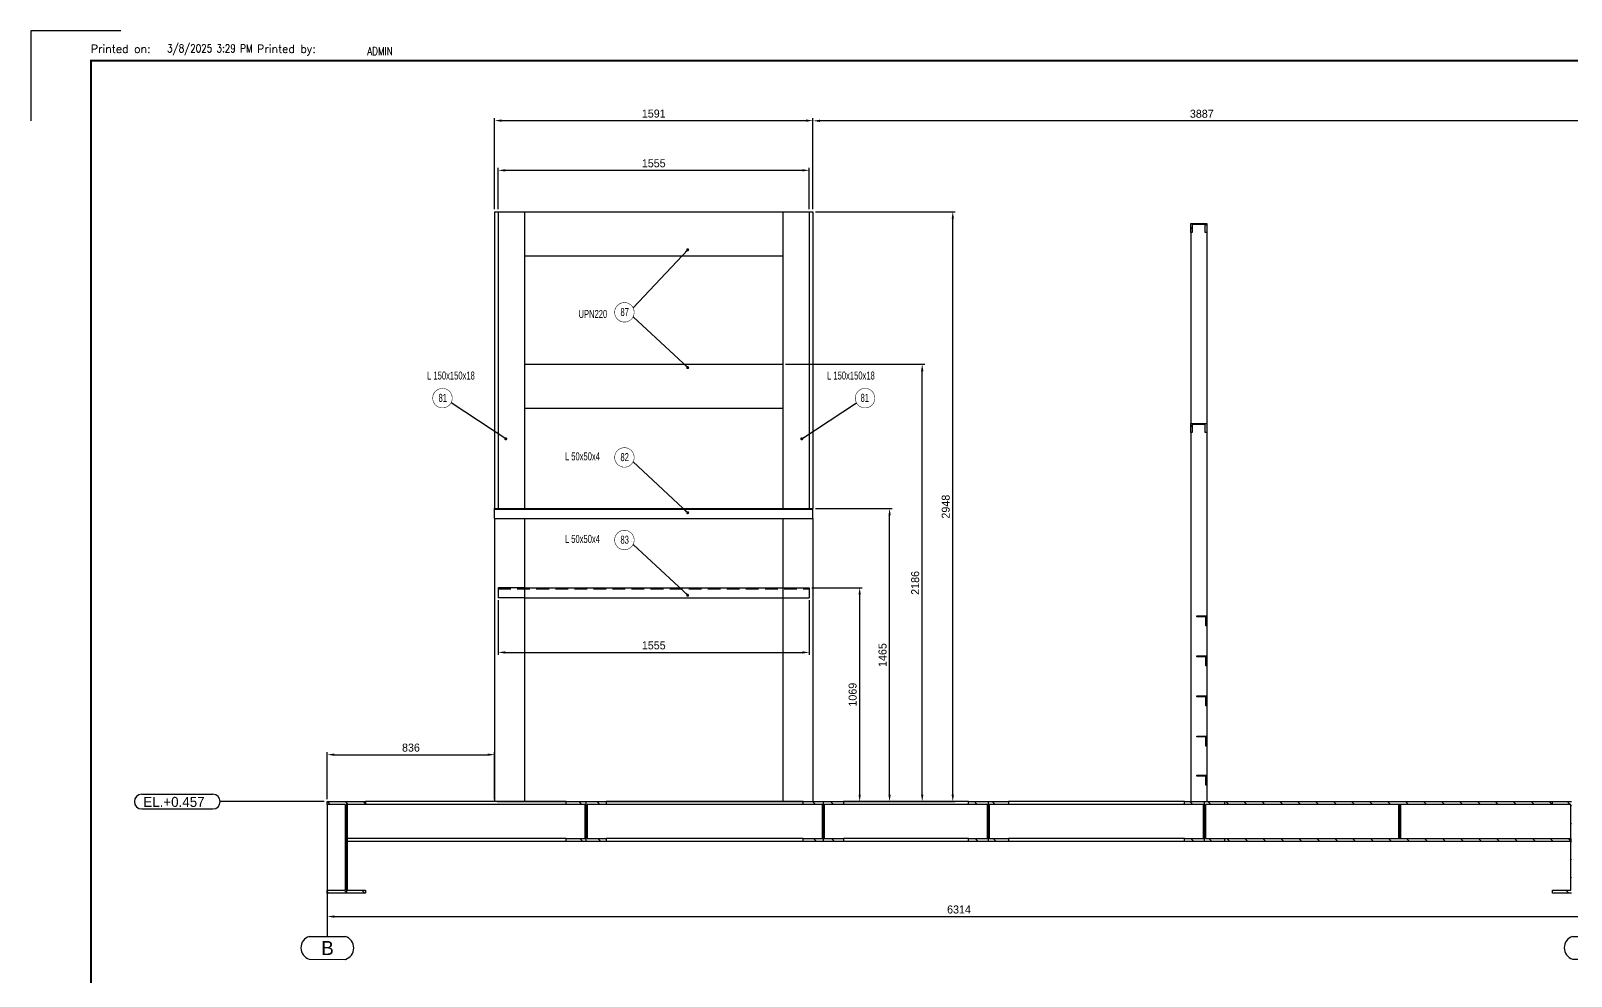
# Model space of a CAD drawing. Header units: millimetres. Extents: x 0 to 16187, y -20471 to 6290.
# Drawn here: x 0 to 770, y 4235 to 4707 of the extents above; entities that cross this region are included whole.
import ezdxf
from ezdxf.enums import TextEntityAlignment as Align

# ---------------------------------------------------------------- set-up
doc = ezdxf.new("R2010")
doc.units = ezdxf.units.MM
doc.header["$PDSIZE"] = -1
doc.linetypes.add('HIDDEN', pattern=[9.525, 6.35, -3.175])
doc.layers.add('BORDER1', color=3, linetype='Continuous')
doc.layers.add('BORDER2', color=7, linetype='Continuous')
doc.styles.add('ROMANC', font='ROMANC', dxfattribs={"height": 5})
doc.styles.add('ROMANS', font='ROMANS.shx', dxfattribs={"width": 0.8})
doc.styles.add('ROMANT', font='ROMANT', dxfattribs={"height": 4})
doc.styles.add('SLDTEXTSTYLE2', font='TXT', dxfattribs={"width": 0.686449})
doc.dimstyles.new('AM_ISO', dxfattribs={"dimtxt": 3.5, "dimasz": 3.5, "dimexe": 1, "dimexo": 1, "dimgap": 1.5, "dimtad": 1, "dimdsep": 46, "dimtxsty": 'Standard', "dimcen": 0, "dimclrd": 1, "dimclre": 1, "dimclrt": 1, "dimadec": 0, "dimazin": 2, "dimtp": 0.1, "dimtm": 0.1, "dimtfac": 0.71, "dimtdec": 3, "dimtmove": 0, "dimatfit": 3, "dimfxl": 1, "dimlwd": -1, "dimlwe": -1, "dimarcsym": 1})
doc.dimstyles.new('AM_ISO$7', dxfattribs={"dimtxt": 3.5, "dimasz": 3.5, "dimexe": 1, "dimexo": 1, "dimgap": 1.5, "dimtad": 1, "dimtoh": 1, "dimdsep": 46, "dimtxsty": 'Standard', "dimcen": 0, "dimclrd": 1, "dimclre": 1, "dimclrt": 1, "dimadec": 0, "dimazin": 2, "dimtp": 0.1, "dimtm": 0.1, "dimtfac": 0.71, "dimtdec": 3, "dimtmove": 0, "dimatfit": 3, "dimfxl": 1, "dimlwd": -1, "dimlwe": -1, "dimarcsym": 1})
pattern_1 = [(135, (2149.683, 5248.302), (-4.490128, -4.490128), [])]

# ---------------------------------------------------------------- blocks, each defined once
blk = doc.blocks.new('*D3344')
at = {"color": 1, "linetype": 'ByBlock'}
for p, q in [((148.18, 4319.53), (148.18, 4263.56)), ((779.58, 4319.53), (779.58, 4263.56)), ((151.68, 4264.81), (776.08, 4264.81))]:
    blk.add_line(p, q, dxfattribs=at)
at = {"color": 1}
for points in [[(151.68, 4265.39), (151.68, 4264.22), (148.18, 4264.81)], [(776.08, 4264.22), (776.08, 4265.39), (779.58, 4264.81)]]:
    blk.add_solid(points, dxfattribs=at)
at = {"layer": 'Defpoints', "color": 0}
for p in [(148.18, 4320.78), (779.58, 4320.78), (779.58, 4264.81)]:
    blk.add_point(p, dxfattribs=at)
at = {"color": 1, "insert": (463.88, 4268.31), "char_height": 4, "attachment_point": 5}
blk.add_mtext('6314', dxfattribs=at)
blk = doc.blocks.new('A$7E9318A251333')
at = {"color": 1}
blk.add_line((13.2, 77.37), (13.2, 11.43), dxfattribs=at)
at = {"color": 1, "ltscale": 0.2}
blk.add_line((4.15, 11.48), (22.25, 11.39), dxfattribs=at)
at = {"color": 1, "linetype": 'Continuous', "lineweight": 25}
blk.add_line((4.14, 0.09), (22.29, 0.01), dxfattribs=at)
at = {"color": 1, "ltscale": 0.2}
for centre, radius, start, end in [((5.98, 5.79), 5.98, 107.86898, 252.02455), ((20.4, 5.69), 5.99, 287.96509, 71.9697)]:
    blk.add_arc(centre, radius, start, end, dxfattribs=at)
at = {"color": 1, "linetype": 'Continuous', "lineweight": 25}
blk.add_text('B', height=7, rotation=359.95368, dxfattribs=at).set_placement((10.17, 2.17))
blk = doc.blocks.new('A$7E9318A25A27D')
at = {"color": 1}
blk.add_line((13.2, 77.36), (13.2, 11.43), dxfattribs=at)
at = {"color": 1, "ltscale": 0.2}
blk.add_line((4.15, 11.48), (22.25, 11.39), dxfattribs=at)
at = {"color": 1, "linetype": 'Continuous', "lineweight": 25}
blk.add_line((4.14, 0.09), (22.29, 0.01), dxfattribs=at)
at = {"color": 1, "ltscale": 0.2}
for centre, radius, start, end in [((5.98, 5.79), 5.98, 107.86898, 252.02455), ((20.4, 5.69), 5.99, 287.96509, 71.9697)]:
    blk.add_arc(centre, radius, start, end, dxfattribs=at)
at = {"color": 1, "linetype": 'Continuous', "lineweight": 25}
blk.add_text('A', height=7, rotation=359.95368, dxfattribs=at).set_placement((10.1, 2.5))
blk = doc.blocks.new('A$7E9319A1D3A3DF')
at = {"color": 7, "linetype": 'Continuous', "lineweight": 25}
for p, q in [((3.67, 7.35), (39.25, 7.35)), ((3.67, 0), (39.25, 0))]:
    blk.add_line(p, q, dxfattribs=at)
blk.add_line((94.91, 3.67), (42.92, 3.67))
for centre, start, end in [((3.67, 3.67), 90, 270), ((39.25, 3.67), 270, 90)]:
    blk.add_arc(centre, 3.67, start, end, dxfattribs=at)
blk.add_text('EL.+0.457', height=5, dxfattribs=at).set_placement((4.45, 1.05))
blk = doc.blocks.new('*D3345')
at = {"color": 1, "linetype": 'ByBlock'}
for p, q in [((148.18, 4323.48), (148.18, 4346.95)), ((151.68, 4345.7), (228.28, 4345.7)), ((231.78, 4323.48), (231.78, 4346.95))]:
    blk.add_line(p, q, dxfattribs=at)
at = {"color": 1}
for points in [[(151.68, 4346.28), (151.68, 4345.12), (148.18, 4345.7)], [(228.28, 4345.12), (228.28, 4346.28), (231.78, 4345.7)]]:
    blk.add_solid(points, dxfattribs=at)
at = {"layer": 'Defpoints', "color": 0}
for p in [(231.78, 4345.7), (148.18, 4322.23), (231.78, 4322.23)]:
    blk.add_point(p, dxfattribs=at)
at = {"color": 1, "insert": (189.98, 4349.2), "char_height": 4, "attachment_point": 5}
blk.add_mtext('836', dxfattribs=at)
blk = doc.blocks.new('*D3346')
at = {"color": 1, "linetype": 'ByBlock'}
for p, q in [((231.78, 4618.28), (231.78, 4663.81)), ((235.28, 4662.56), (387.38, 4662.56)), ((390.88, 4618.28), (390.88, 4663.81))]:
    blk.add_line(p, q, dxfattribs=at)
at = {"color": 1}
for points in [[(235.28, 4663.14), (235.28, 4661.98), (231.78, 4662.56)], [(387.38, 4661.98), (387.38, 4663.14), (390.88, 4662.56)]]:
    blk.add_solid(points, dxfattribs=at)
at = {"layer": 'Defpoints', "color": 0}
for p in [(390.88, 4662.56), (231.78, 4617.03), (390.88, 4617.03)]:
    blk.add_point(p, dxfattribs=at)
at = {"color": 1, "insert": (311.33, 4666.06), "char_height": 4, "attachment_point": 5}
blk.add_mtext('1591', dxfattribs=at)
blk = doc.blocks.new('*D3350')
at = {"color": 1, "linetype": 'ByBlock'}
for p, q in [((390.33, 4429.13), (415.49, 4429.13)), ((414.24, 4325.73), (414.24, 4425.63)), ((233.03, 4322.23), (415.49, 4322.23))]:
    blk.add_line(p, q, dxfattribs=at)
at = {"color": 1}
for points in [[(414.82, 4425.63), (413.66, 4425.63), (414.24, 4429.13)], [(413.66, 4325.73), (414.82, 4325.73), (414.24, 4322.23)]]:
    blk.add_solid(points, dxfattribs=at)
at = {"layer": 'Defpoints', "color": 0}
for p in [(389.08, 4429.13), (414.24, 4429.13), (231.78, 4322.23)]:
    blk.add_point(p, dxfattribs=at)
at = {"color": 1, "insert": (410.74, 4375.68), "char_height": 4, "attachment_point": 5, "rotation": 90}
blk.add_mtext('1069', dxfattribs=at)
blk = doc.blocks.new('*D3351')
at = {"color": 1, "linetype": 'ByBlock'}
for p, q in [((377.13, 4540.83), (446.74, 4540.83)), ((445.49, 4325.73), (445.49, 4537.33)), ((393.83, 4322.23), (446.74, 4322.23))]:
    blk.add_line(p, q, dxfattribs=at)
at = {"color": 1}
for points in [[(446.08, 4537.33), (444.91, 4537.33), (445.49, 4540.83)], [(444.91, 4325.73), (446.08, 4325.73), (445.49, 4322.23)]]:
    blk.add_solid(points, dxfattribs=at)
at = {"layer": 'Defpoints', "color": 0}
for p in [(375.88, 4540.83), (445.49, 4540.83), (392.58, 4322.23)]:
    blk.add_point(p, dxfattribs=at)
at = {"color": 1, "insert": (441.99, 4431.53), "char_height": 4, "attachment_point": 5, "rotation": 90}
blk.add_mtext('2186', dxfattribs=at)
blk = doc.blocks.new('*D3352')
at = {"color": 1, "linetype": 'ByBlock'}
for p, q in [((392.13, 4617.03), (462.03, 4617.03)), ((460.78, 4325.73), (460.78, 4613.53)), ((393.83, 4322.23), (462.03, 4322.23))]:
    blk.add_line(p, q, dxfattribs=at)
at = {"color": 1}
for points in [[(461.36, 4613.53), (460.2, 4613.53), (460.78, 4617.03)], [(460.2, 4325.73), (461.36, 4325.73), (460.78, 4322.23)]]:
    blk.add_solid(points, dxfattribs=at)
at = {"layer": 'Defpoints', "color": 0}
for p in [(390.88, 4617.03), (460.78, 4617.03), (392.58, 4322.23)]:
    blk.add_point(p, dxfattribs=at)
at = {"color": 1, "insert": (457.28, 4469.63), "char_height": 4, "attachment_point": 5, "rotation": 90}
blk.add_mtext('2948', dxfattribs=at)
blk = doc.blocks.new('*D3353')
at = {"color": 1, "linetype": 'ByBlock'}
for p, q in [((233.58, 4618.28), (233.58, 4638.96)), ((385.58, 4637.71), (237.08, 4637.71)), ((389.08, 4618.28), (389.08, 4638.96))]:
    blk.add_line(p, q, dxfattribs=at)
at = {"color": 1}
for points in [[(237.08, 4638.29), (237.08, 4637.13), (233.58, 4637.71)], [(385.58, 4637.13), (385.58, 4638.29), (389.08, 4637.71)]]:
    blk.add_solid(points, dxfattribs=at)
at = {"layer": 'Defpoints', "color": 0}
for p in [(233.58, 4637.71), (233.58, 4617.03), (389.08, 4617.03)]:
    blk.add_point(p, dxfattribs=at)
at = {"color": 1, "insert": (311.33, 4641.21), "char_height": 4, "attachment_point": 5}
blk.add_mtext('1555', dxfattribs=at)
blk = doc.blocks.new('*D3364')
at = {"color": 1, "linetype": 'ByBlock'}
for p, q in [((392.13, 4468.73), (430.44, 4468.73)), ((429.19, 4325.73), (429.19, 4465.23)), ((392.33, 4322.23), (430.44, 4322.23))]:
    blk.add_line(p, q, dxfattribs=at)
at = {"color": 1}
for points in [[(429.77, 4465.23), (428.6, 4465.23), (429.19, 4468.73)], [(428.6, 4325.73), (429.77, 4325.73), (429.19, 4322.23)]]:
    blk.add_solid(points, dxfattribs=at)
at = {"layer": 'Defpoints', "color": 0}
for p in [(390.88, 4468.73), (429.19, 4468.73), (391.08, 4322.23)]:
    blk.add_point(p, dxfattribs=at)
at = {"color": 1, "insert": (425.69, 4395.48), "char_height": 4, "attachment_point": 5, "rotation": 90}
blk.add_mtext('1465', dxfattribs=at)
blk = doc.blocks.new('*D3380')
at = {"color": 1, "linetype": 'ByBlock'}
for p, q in [((390.88, 4618.28), (390.88, 4663.71)), ((776.08, 4662.46), (394.38, 4662.46)), ((779.58, 4323.48), (779.58, 4663.71))]:
    blk.add_line(p, q, dxfattribs=at)
at = {"color": 1}
for points in [[(394.38, 4663.04), (394.38, 4661.88), (390.88, 4662.46)], [(776.08, 4661.88), (776.08, 4663.04), (779.58, 4662.46)]]:
    blk.add_solid(points, dxfattribs=at)
at = {"layer": 'Defpoints', "color": 0}
for p in [(390.88, 4662.46), (390.88, 4617.03), (779.58, 4322.23)]:
    blk.add_point(p, dxfattribs=at)
at = {"color": 1, "insert": (585.23, 4665.96), "char_height": 4, "attachment_point": 5}
blk.add_mtext('3887', dxfattribs=at)
blk = doc.blocks.new('*D3649')
at = {"color": 1, "linetype": 'ByBlock'}
for p, q in [((233.58, 4422.88), (233.58, 4395.55)), ((389.08, 4422.88), (389.08, 4395.55)), ((237.08, 4396.8), (385.58, 4396.8))]:
    blk.add_line(p, q, dxfattribs=at)
at = {"color": 1}
for points in [[(237.08, 4397.38), (237.08, 4396.21), (233.58, 4396.8)], [(385.58, 4396.21), (385.58, 4397.38), (389.08, 4396.8)]]:
    blk.add_solid(points, dxfattribs=at)
at = {"layer": 'Defpoints', "color": 0}
for p in [(233.58, 4424.13), (389.08, 4424.13), (389.08, 4396.8)]:
    blk.add_point(p, dxfattribs=at)
at = {"color": 1, "insert": (311.33, 4400.3), "char_height": 4, "attachment_point": 5}
blk.add_mtext('1555', dxfattribs=at)
blk = doc.blocks.new('*U609')
at = {"layer": 'BORDER1', "color": 154, "true_color": 0x1859a9, "const_width": 1}
blk.add_lwpolyline([(1.81, 811), (1144, 811), (1144, 0), (0, 0), (0, 811)], close=True, dxfattribs=at)
at = {"layer": 'BORDER2'}
blk.add_lwpolyline([(15, 826), (-30, 826), (-30, 781)], dxfattribs=at)
at = {"layer": 'BORDER2', "style": 'ROMANS'}
blk.add_text('Printed on:                 Printed by:', height=4, dxfattribs=at).set_placement((0, 815))
at = {"layer": 'BORDER2', "char_height": 4, "attachment_point": 7, "style": 'ROMANS'}
for s, insert in [('3/8/2025 3:29 PM', (38.14, 813.89)), ('ADMIN', (138.14, 813.89))]:
    blk.add_mtext(s, dxfattribs=dict(at, insert=insert))
at = {"layer": 'BORDER2', "flags": 8}
for tag, height, style, p in [('REV-A', 3.24, 'ROMANS', (986.93, 140.25)), ('RE-A', 8.06, 'ROMANT', (1084.63, 7.17))]:
    blk.add_attdef(tag, text='', height=height, dxfattribs=dict(at, style=style)).set_placement(p, align=Align.CENTER)
at = {"layer": 'BORDER2', "style": 'ROMANS', "width": 3.830216}
blk.add_attdef('DATE-A', text='', height=3.24, dxfattribs=at).set_placement((995.51, 140.25), (1008.51, 140.25), align=Align.FIT)
at = {"layer": 'BORDER2'}
for tag, height, style, p in [('DRN-A', 3.24, 'ROMANS', (1018.38, 140.25)), ('CHD-A', 3.24, 'ROMANS', (1032.35, 140.25)), ('APD-A', 3.24, 'ROMANS', (1046.64, 140.25)), ('CONS_CONT_VEND', 4.2, 'ROMANC', (1061.39, 72.83))]:
    blk.add_attdef(tag, text='', height=height, dxfattribs=dict(at, style=style)).set_placement(p, align=Align.CENTER)
at = {"layer": 'BORDER2', "style": 'ROMANS', "width": 0.8}
for tag, p, height in [('1:X', (997.23, 122.55), 3.5), ('LOC', (1042.74, 122.55), 3.5), ('PROJ_NO', (1118.64, 122.55), 3.5), ('CONS_DRG_NO', (1011, 63), 3)]:
    blk.add_attdef(tag, p, '', height=height, dxfattribs=at)
at = {"layer": 'BORDER2', "lineweight": 30, "width": 0.8, "flags": 104}
blk.add_attdef('COMMENTS-A', text='', height=2.2, dxfattribs=at).set_placement((1055.21, 142.07), align=Align.MIDDLE_LEFT)
at = {"layer": 'BORDER2', "style": 'ROMANS', "width": 0.8}
for tag, p in [('PROJECT_TITLE_1', (1061.07, 55.35)), ('PROJECT_TITLE_2', (1061.07, 49.3))]:
    blk.add_attdef(tag, text='', height=3.5, dxfattribs=at).set_placement(p, align=Align.MIDDLE)
at = {"layer": 'BORDER2', "style": 'ROMANT', "width": 0.8}
for tag, p in [('DRG_TITLE_1', (1061.07, 36.31)), ('DRG_TITLE_2', (1061.07, 28.31)), ('DRG_TITLE_3', (1061.07, 20.31))]:
    blk.add_attdef(tag, text='', height=5, dxfattribs=at).set_placement(p, align=Align.CENTER)
at = {"layer": 'BORDER2', "style": 'ROMANT'}
for tag, p in [('AR', (995, 7.17)), ('PA', (1011.74, 7.17)), ('DC', (1028.45, 7.17)), ('TS', (1120.84, 7.17))]:
    blk.add_attdef(tag, p, '', height=8.06, dxfattribs=at)
for tag, p in [('SRNO', (1074.7, 7.17)), ('SH', (1115.8, 7.18))]:
    blk.add_attdef(tag, text='', height=8.06, dxfattribs=at).set_placement(p, align=Align.RIGHT)
at = {"layer": 'BORDER2', "style": 'ROMANS', "flags": 2}
blk.add_attdef('TB_VERSION', text='', height=2, dxfattribs=at).set_placement((1, -1), align=Align.TOP_LEFT)

msp = doc.modelspace()

# ---------------------------------------------------------------- hatches: boundary and pattern name
at = {"linetype": 'Continuous', "lineweight": 18}
h = msp.add_hatch(dxfattribs=at)
h.set_pattern_fill('ANSI31', scale=2, angle=90, style=0)
h.set_pattern_definition(pattern_1)
h.paths.add_polyline_path([(587.6836, 4611.2272), (579.6836, 4611.2272), (579.6836, 4606.7272), (580.4836, 4606.7272), (580.4836, 4610.6272), (586.8836, 4610.6272), (586.8836, 4606.7272), (587.6836, 4606.7272)], flags=0)
h = msp.add_hatch(dxfattribs=at)
h.set_pattern_fill('ANSI31', scale=2, angle=90, style=0)
h.set_pattern_definition(pattern_1)
h.paths.add_polyline_path([(587.6836, 4511.2272), (579.6836, 4511.2272), (579.6836, 4506.7272), (580.4836, 4506.7272), (580.4836, 4510.6272), (586.8836, 4510.6272), (586.8836, 4506.7272), (587.6836, 4506.7272)], flags=0)
h = msp.add_hatch(dxfattribs=at)
h.set_pattern_fill('ANSI31', scale=2, angle=90, style=0)
h.set_pattern_definition(pattern_1)
h.paths.add_polyline_path([(587.6836, 4415.0272), (582.6836, 4415.0272), (582.6836, 4414.6272), (587.2836, 4414.6272), (587.2836, 4410.0272), (587.6836, 4410.0272)], flags=0)
h = msp.add_hatch(dxfattribs=at)
h.set_pattern_fill('ANSI31', scale=2, angle=90, style=0)
h.set_pattern_definition(pattern_1)
h.paths.add_polyline_path([(587.6836, 4395.0272), (582.6836, 4395.0272), (582.6836, 4394.6272), (587.2836, 4394.6272), (587.2836, 4390.0272), (587.6836, 4390.0272)], flags=0)
h = msp.add_hatch(dxfattribs=at)
h.set_pattern_fill('ANSI31', scale=2, angle=90, style=0)
h.set_pattern_definition(pattern_1)
h.paths.add_polyline_path([(587.6836, 4355.0272), (582.6836, 4355.0272), (582.6836, 4354.6272), (587.2836, 4354.6272), (587.2836, 4350.0272), (587.6836, 4350.0272)], flags=0)
h = msp.add_hatch(dxfattribs=at)
h.set_pattern_fill('ANSI31', scale=2, angle=90, style=0)
h.set_pattern_definition(pattern_1)
h.paths.add_polyline_path([(587.6836, 4335.4272), (582.6836, 4335.4272), (582.6836, 4335.0272), (587.2836, 4335.0272), (587.2836, 4330.4272), (587.6836, 4330.4272)], flags=0)
h = msp.add_hatch(dxfattribs=at)
h.set_pattern_fill('ANSI31', scale=2, angle=90, style=0)
h.set_pattern_definition(pattern_1)
h.paths.add_polyline_path([(148.1836, 4276.5272), (157.7036, 4276.5272), (157.7036, 4322.2272), (148.1836, 4322.2272), (148.1836, 4320.7772), (157.2536, 4320.7772), (157.2536, 4277.9772), (148.1836, 4277.9772)], flags=0)
h = msp.add_hatch(dxfattribs=at)
h.set_pattern_fill('ANSI31', scale=2, angle=90, style=0)
h.set_pattern_definition(pattern_1)
h.paths.add_polyline_path([(167.2236, 4276.5272), (167.2236, 4277.9772), (158.1536, 4277.9772), (158.1536, 4320.7772), (167.2236, 4320.7772), (167.2236, 4322.2272), (157.7036, 4322.2272), (157.7036, 4276.5272)], flags=0)
h = msp.add_hatch(dxfattribs=at)
h.set_pattern_fill('ANSI31', scale=2, angle=90, style=0)
h.set_pattern_definition(pattern_1)
h.paths.add_polyline_path([(277.1336, 4320.7272), (277.1336, 4303.7272), (267.5836, 4303.7272), (267.5836, 4302.2272), (277.5836, 4302.2272), (277.5836, 4322.2272), (267.5836, 4322.2272), (267.5836, 4320.7272)], flags=0)
h = msp.add_hatch(dxfattribs=at)
h.set_pattern_fill('ANSI31', scale=2, angle=90, style=0)
h.set_pattern_definition(pattern_1)
h.paths.add_polyline_path([(287.5836, 4322.2272), (277.5836, 4322.2272), (277.5836, 4302.2272), (287.5836, 4302.2272), (287.5836, 4303.7272), (278.0336, 4303.7272), (278.0336, 4320.7272), (287.5836, 4320.7272)], flags=0)
h = msp.add_hatch(dxfattribs=at)
h.set_pattern_fill('ANSI31', scale=2, angle=90, style=0)
h.set_pattern_definition(pattern_1)
h.paths.add_polyline_path([(395.6336, 4320.7272), (395.6336, 4303.7272), (386.0836, 4303.7272), (386.0836, 4302.2272), (396.0836, 4302.2272), (396.0836, 4322.2272), (386.0836, 4322.2272), (386.0836, 4320.7272)], flags=0)
h = msp.add_hatch(dxfattribs=at)
h.set_pattern_fill('ANSI31', scale=2, angle=90, style=0)
h.set_pattern_definition(pattern_1)
h.paths.add_polyline_path([(406.0836, 4322.2272), (396.0836, 4322.2272), (396.0836, 4302.2272), (406.0836, 4302.2272), (406.0836, 4303.7272), (396.5336, 4303.7272), (396.5336, 4320.7272), (406.0836, 4320.7272)], flags=0)
h = msp.add_hatch(dxfattribs=at)
h.set_pattern_fill('ANSI31', scale=2, angle=90, style=0)
h.set_pattern_definition(pattern_1)
h.paths.add_polyline_path([(478.1336, 4320.7272), (478.1336, 4303.7272), (468.5836, 4303.7272), (468.5836, 4302.2272), (478.5836, 4302.2272), (478.5836, 4322.2272), (468.5836, 4322.2272), (468.5836, 4320.7272)], flags=0)
h = msp.add_hatch(dxfattribs=at)
h.set_pattern_fill('ANSI31', scale=2, angle=90, style=0)
h.set_pattern_definition(pattern_1)
h.paths.add_polyline_path([(488.5836, 4322.2272), (478.5836, 4322.2272), (478.5836, 4302.2272), (488.5836, 4302.2272), (488.5836, 4303.7272), (479.0336, 4303.7272), (479.0336, 4320.7272), (488.5836, 4320.7272)], flags=0)
h = msp.add_hatch(dxfattribs=at)
h.set_pattern_fill('ANSI31', scale=2, angle=90, style=0)
h.set_pattern_definition(pattern_1)
h.paths.add_polyline_path([(586.1336, 4320.7272), (586.1336, 4303.7272), (576.5836, 4303.7272), (576.5836, 4302.2272), (586.5836, 4302.2272), (586.5836, 4322.2272), (576.5836, 4322.2272), (576.5836, 4320.7272)], flags=0)
h = msp.add_hatch(dxfattribs=at)
h.set_pattern_fill('ANSI31', scale=2, angle=90, style=0)
h.set_pattern_definition(pattern_1)
h.paths.add_polyline_path([(596.5836, 4322.2272), (586.5836, 4322.2272), (586.5836, 4302.2272), (596.5836, 4302.2272), (596.5836, 4303.7272), (587.0336, 4303.7272), (587.0336, 4320.7272), (596.5836, 4320.7272)], flags=0)
h = msp.add_hatch(dxfattribs=at)
h.set_pattern_fill('ANSI31', scale=2, angle=90, style=0)
h.set_pattern_definition(pattern_1)
h.paths.add_polyline_path([(596.5836, 4320.7272), (760.5436, 4320.7272), (760.5436, 4322.2272), (596.5836, 4322.2272)], flags=0)
h = msp.add_hatch(dxfattribs=at)
h.set_pattern_fill('ANSI31', scale=2, angle=90, style=0)
h.set_pattern_definition(pattern_1)
h.paths.add_polyline_path([(684.0836, 4303.7272), (684.0836, 4320.7272), (683.6336, 4320.7272), (683.6336, 4303.7272)], flags=0)
h = msp.add_hatch(dxfattribs=at)
h.set_pattern_fill('ANSI31', scale=2, angle=90, style=0)
h.set_pattern_definition(pattern_1)
h.paths.add_polyline_path([(684.5336, 4303.7272), (684.5336, 4320.7272), (684.0836, 4320.7272), (684.0836, 4303.7272)], flags=0)
h = msp.add_hatch(dxfattribs=at)
h.set_pattern_fill('ANSI31', scale=2, angle=90, style=0)
h.set_pattern_definition(pattern_1)
h.paths.add_polyline_path([(760.5436, 4277.9772), (760.5436, 4276.5272), (770.0636, 4276.5272), (770.0636, 4322.2272), (760.5436, 4322.2272), (760.5436, 4320.7772), (769.6136, 4320.7772), (769.6136, 4277.9772)], flags=0)
h = msp.add_hatch(dxfattribs=at)
h.set_pattern_fill('ANSI31', scale=2, angle=90, style=0)
h.set_pattern_definition(pattern_1)
h.paths.add_polyline_path([(769.6136, 4302.2272), (769.6136, 4303.7272), (596.5836, 4303.7272), (596.5836, 4302.2272)], flags=0)

# ---------------------------------------------------------------- linework, layer by layer
at = {"color": 7, "linetype": 'Continuous', "lineweight": 25}
for p, q in [((231.7836, 4617.0272), (246.7836, 4617.0272)), ((231.7836, 4617.0272), (231.7836, 4468.7272)), ((233.5836, 4617.0272), (233.5836, 4468.7272)), ((246.7836, 4617.0272), (246.7836, 4595.0272)), ((246.7836, 4617.0272), (375.8836, 4617.0272)), ((246.7836, 4617.0272), (246.7836, 4468.7272)), ((375.8836, 4617.0272), (375.8836, 4595.0272)), ((375.8836, 4617.0272), (390.8836, 4617.0272)), ((375.8836, 4617.0272), (375.8836, 4468.7272)), ((389.0836, 4617.0272), (389.0836, 4468.7272)), ((390.8836, 4617.0272), (390.8836, 4468.7272)), ((579.6836, 4611.2272), (587.6836, 4611.2272)), ((579.6836, 4606.7272), (579.6836, 4611.2272)), ((580.4836, 4606.7272), (579.6836, 4606.7272)), ((579.6836, 4606.7272), (579.6836, 4511.2272)), ((586.8836, 4610.6272), (580.4836, 4610.6272)), ((580.4836, 4610.6272), (580.4836, 4606.7272)), ((586.8836, 4606.7272), (586.8836, 4610.6272)), ((587.6836, 4606.7272), (586.8836, 4606.7272)), ((587.6836, 4611.2272), (587.6836, 4606.7272)), ((587.6836, 4606.7272), (587.6836, 4511.2272)), ((246.7836, 4595.0272), (375.8836, 4595.0272)), ((246.7836, 4540.8272), (246.7836, 4518.8272)), ((246.7836, 4540.8272), (375.8836, 4540.8272)), ((375.8836, 4540.8272), (375.8836, 4518.8272)), ((246.7836, 4518.8272), (375.8836, 4518.8272)), ((579.6836, 4511.2272), (587.6836, 4511.2272)), ((579.6836, 4506.7272), (579.6836, 4511.2272)), ((580.4836, 4506.7272), (579.6836, 4506.7272)), ((579.6836, 4506.7272), (579.6836, 4322.2272)), ((586.8836, 4510.6272), (580.4836, 4510.6272)), ((580.4836, 4510.6272), (580.4836, 4506.7272)), ((586.8836, 4506.7272), (586.8836, 4510.6272)), ((587.6836, 4506.7272), (586.8836, 4506.7272)), ((587.6836, 4511.2272), (587.6836, 4506.7272)), ((587.6836, 4506.7272), (587.6836, 4415.0272)), ((231.7836, 4468.3272), (231.7836, 4468.7272)), ((231.7836, 4468.7272), (390.8836, 4468.7272)), ((231.7836, 4468.3272), (390.8836, 4468.3272)), ((231.7836, 4463.7272), (231.7836, 4468.3272)), ((390.8836, 4468.3272), (390.8836, 4468.7272)), ((390.8836, 4463.7272), (390.8836, 4468.3272)), ((231.7836, 4463.7272), (390.8836, 4463.7272)), ((231.7836, 4463.7272), (231.7836, 4322.2272)), ((246.7836, 4463.7272), (246.7836, 4322.2272)), ((375.8836, 4463.7272), (375.8836, 4322.2272)), ((390.8836, 4463.7272), (390.8836, 4322.2272)), ((246.7836, 4429.1272), (375.8836, 4429.1272)), ((246.7836, 4424.1272), (375.8836, 4424.1272)), ((582.6836, 4415.0272), (587.6836, 4415.0272)), ((582.6836, 4414.6272), (582.6836, 4415.0272)), ((587.2836, 4414.6272), (582.6836, 4414.6272)), ((587.2836, 4410.0272), (587.2836, 4414.6272)), ((587.6836, 4415.0272), (587.6836, 4410.0272)), ((587.6836, 4410.0272), (587.2836, 4410.0272)), ((587.6836, 4410.0272), (587.6836, 4395.0272)), ((582.6836, 4394.6272), (582.6836, 4395.0272)), ((582.6836, 4395.0272), (587.6836, 4395.0272)), ((587.2836, 4394.6272), (582.6836, 4394.6272)), ((587.2836, 4390.0272), (587.2836, 4394.6272)), ((587.6836, 4390.0272), (587.2836, 4390.0272)), ((587.6836, 4395.0272), (587.6836, 4390.0272)), ((587.6836, 4390.0272), (587.6836, 4375.0272)), ((582.6836, 4374.6272), (582.6836, 4375.0272)), ((582.6836, 4375.0272), (587.6836, 4375.0272)), ((587.2836, 4374.6272), (582.6836, 4374.6272)), ((587.2836, 4370.0272), (587.2836, 4374.6272)), ((587.6836, 4375.0272), (587.6836, 4370.0272)), ((587.6836, 4370.0272), (587.2836, 4370.0272)), ((587.6836, 4370.0272), (587.6836, 4355.0272)), ((582.6836, 4354.6272), (582.6836, 4355.0272)), ((582.6836, 4355.0272), (587.6836, 4355.0272)), ((587.2836, 4354.6272), (582.6836, 4354.6272)), ((587.2836, 4350.0272), (587.2836, 4354.6272)), ((587.6836, 4350.0272), (587.2836, 4350.0272)), ((587.6836, 4355.0272), (587.6836, 4350.0272)), ((587.6836, 4350.0272), (587.6836, 4335.4272)), ((582.6836, 4335.0272), (582.6836, 4335.4272)), ((582.6836, 4335.4272), (587.6836, 4335.4272)), ((587.2836, 4335.0272), (582.6836, 4335.0272)), ((587.2836, 4330.4272), (587.2836, 4335.0272)), ((587.6836, 4335.4272), (587.6836, 4330.4272)), ((587.6836, 4330.4272), (587.2836, 4330.4272)), ((587.6836, 4330.4272), (587.6836, 4322.2272)), ((148.1836, 4320.7772), (148.1836, 4322.2272)), ((148.1836, 4322.2272), (157.7036, 4322.2272)), ((157.2536, 4320.7772), (148.1836, 4320.7772)), ((157.2536, 4277.9772), (157.2536, 4320.7772)), ((157.7036, 4322.2272), (157.7036, 4276.5272)), ((157.7036, 4322.2272), (167.2236, 4322.2272)), ((167.2236, 4320.7772), (158.1536, 4320.7772)), ((158.1536, 4320.7772), (158.1536, 4277.9772)), ((167.2236, 4320.7272), (158.1536, 4320.7272)), ((167.2236, 4322.2272), (167.2236, 4320.7772)), ((267.5836, 4322.2272), (167.2236, 4322.2272)), ((167.2236, 4320.7272), (167.2236, 4320.7772)), ((267.5836, 4320.7272), (167.2236, 4320.7272)), ((267.5836, 4320.7272), (267.5836, 4322.2272)), ((267.5836, 4322.2272), (277.5836, 4322.2272)), ((277.1336, 4320.7272), (267.5836, 4320.7272)), ((277.1336, 4303.7272), (277.1336, 4320.7272)), ((277.5836, 4322.2272), (287.5836, 4322.2272)), ((277.5836, 4302.2272), (277.5836, 4322.2272)), ((287.5836, 4320.7272), (278.0336, 4320.7272)), ((278.0336, 4320.7272), (278.0336, 4303.7272)), ((287.5836, 4322.2272), (287.5836, 4320.7272)), ((386.0836, 4322.2272), (287.5836, 4322.2272)), ((386.0836, 4320.7272), (287.5836, 4320.7272)), ((386.0836, 4320.7272), (386.0836, 4322.2272)), ((386.0836, 4322.2272), (396.0836, 4322.2272)), ((395.6336, 4320.7272), (386.0836, 4320.7272)), ((395.6336, 4303.7272), (395.6336, 4320.7272)), ((396.0836, 4322.2272), (406.0836, 4322.2272)), ((396.0836, 4302.2272), (396.0836, 4322.2272)), ((406.0836, 4320.7272), (396.5336, 4320.7272)), ((396.5336, 4320.7272), (396.5336, 4303.7272)), ((406.0836, 4322.2272), (406.0836, 4320.7272)), ((468.5836, 4322.2272), (406.0836, 4322.2272)), ((468.5836, 4320.7272), (406.0836, 4320.7272)), ((468.5836, 4320.7272), (468.5836, 4322.2272)), ((468.5836, 4322.2272), (478.5836, 4322.2272)), ((478.1336, 4320.7272), (468.5836, 4320.7272)), ((478.1336, 4303.7272), (478.1336, 4320.7272)), ((478.5836, 4302.2272), (478.5836, 4322.2272)), ((478.5836, 4322.2272), (488.5836, 4322.2272)), ((488.5836, 4320.7272), (479.0336, 4320.7272)), ((479.0336, 4320.7272), (479.0336, 4303.7272)), ((488.5836, 4322.2272), (488.5836, 4320.7272)), ((576.5836, 4322.2272), (488.5836, 4322.2272)), ((576.5836, 4320.7272), (488.5836, 4320.7272)), ((576.5836, 4320.7272), (576.5836, 4322.2272)), ((576.5836, 4322.2272), (586.5836, 4322.2272)), ((586.1336, 4320.7272), (576.5836, 4320.7272)), ((586.1336, 4303.7272), (586.1336, 4320.7272)), ((586.5836, 4302.2272), (586.5836, 4322.2272)), ((586.5836, 4322.2272), (596.5836, 4322.2272)), ((596.5836, 4320.7272), (587.0336, 4320.7272)), ((587.0336, 4320.7272), (587.0336, 4303.7272)), ((596.5836, 4322.2272), (596.5836, 4320.7272)), ((596.5836, 4322.2272), (760.5436, 4322.2272)), ((760.5436, 4320.7272), (596.5836, 4320.7272)), ((684.0836, 4320.7272), (683.6336, 4320.7272)), ((683.6336, 4303.7272), (683.6336, 4320.7272)), ((684.0836, 4303.7272), (684.0836, 4320.7272)), ((684.5336, 4320.7272), (684.0836, 4320.7272)), ((684.5336, 4320.7272), (684.5336, 4303.7272)), ((760.5436, 4320.7272), (760.5436, 4322.2272)), ((760.5436, 4320.7772), (760.5436, 4322.2272)), ((760.5436, 4322.2272), (770.0636, 4322.2272)), ((769.6136, 4320.7772), (760.5436, 4320.7772)), ((769.6136, 4320.7272), (760.5436, 4320.7272)), ((769.6136, 4277.9772), (769.6136, 4320.7772)), ((267.5836, 4303.7272), (158.1536, 4303.7272)), ((267.5836, 4303.7272), (277.1336, 4303.7272)), ((267.5836, 4302.2272), (267.5836, 4303.7272)), ((278.0336, 4303.7272), (287.5836, 4303.7272)), ((287.5836, 4303.7272), (287.5836, 4302.2272)), ((386.0836, 4303.7272), (287.5836, 4303.7272)), ((386.0836, 4302.2272), (386.0836, 4303.7272)), ((386.0836, 4303.7272), (395.6336, 4303.7272)), ((396.5336, 4303.7272), (406.0836, 4303.7272)), ((406.0836, 4303.7272), (406.0836, 4302.2272)), ((468.5836, 4303.7272), (406.0836, 4303.7272)), ((468.5836, 4302.2272), (468.5836, 4303.7272)), ((468.5836, 4303.7272), (478.1336, 4303.7272)), ((479.0336, 4303.7272), (488.5836, 4303.7272)), ((488.5836, 4303.7272), (488.5836, 4302.2272)), ((576.5836, 4303.7272), (488.5836, 4303.7272)), ((576.5836, 4302.2272), (576.5836, 4303.7272)), ((576.5836, 4303.7272), (586.1336, 4303.7272)), ((587.0336, 4303.7272), (596.5836, 4303.7272)), ((596.5836, 4303.7272), (596.5836, 4302.2272)), ((596.5836, 4303.7272), (769.6136, 4303.7272)), ((683.6336, 4303.7272), (684.0836, 4303.7272)), ((684.0836, 4303.7272), (684.5336, 4303.7272)), ((769.6136, 4303.7272), (769.6136, 4302.2272)), ((267.5836, 4302.2272), (158.1536, 4302.2272)), ((277.5836, 4302.2272), (267.5836, 4302.2272)), ((287.5836, 4302.2272), (277.5836, 4302.2272)), ((386.0836, 4302.2272), (287.5836, 4302.2272)), ((396.0836, 4302.2272), (386.0836, 4302.2272)), ((406.0836, 4302.2272), (396.0836, 4302.2272)), ((468.5836, 4302.2272), (406.0836, 4302.2272)), ((478.5836, 4302.2272), (468.5836, 4302.2272)), ((488.5836, 4302.2272), (478.5836, 4302.2272)), ((576.5836, 4302.2272), (488.5836, 4302.2272)), ((586.5836, 4302.2272), (576.5836, 4302.2272)), ((596.5836, 4302.2272), (586.5836, 4302.2272)), ((769.6136, 4302.2272), (596.5836, 4302.2272)), ((148.1836, 4276.5272), (148.1836, 4277.9772)), ((148.1836, 4277.9772), (157.2536, 4277.9772)), ((157.7036, 4276.5272), (148.1836, 4276.5272)), ((167.2236, 4276.5272), (157.7036, 4276.5272)), ((158.1536, 4277.9772), (167.2236, 4277.9772)), ((167.2236, 4277.9772), (167.2236, 4276.5272)), ((760.5436, 4277.9772), (769.6136, 4277.9772)), ((760.5436, 4276.5272), (760.5436, 4277.9772)), ((770.0636, 4276.5272), (760.5436, 4276.5272))]:
    msp.add_line(p, q, dxfattribs=at)
for p, q in [((233.5836, 4429.1272), (233.5836, 4424.1272)), ((246.7836, 4429.1272), (233.5836, 4429.1272)), ((375.8836, 4429.1272), (389.0836, 4429.1272)), ((389.0836, 4429.1272), (389.0836, 4424.1272)), ((246.7836, 4424.1272), (233.5836, 4424.1272)), ((375.8836, 4424.1272), (389.0836, 4424.1272))]:
    msp.add_line(p, q)
at = {"color": 2, "linetype": 'HIDDEN', "lineweight": 25}
msp.add_line((233.5836, 4428.6272), (389.0836, 4428.6272), dxfattribs=at)
at = {"color": 4, "const_width": 0.25}
msp.add_lwpolyline([(301.53908, 4566.7544, 1), (291.78908, 4566.7544, 1)], format="xyb", close=True, dxfattribs=at)
at = {"color": 4}
for points in [[(210.61019, 4523.8644, 0.25, 0.25, 1), (200.86019, 4523.8644, 0.25, 0.25, 1)], [(412.05701, 4523.8644, 0.25, 0.25, -1), (421.80701, 4523.8644, 0.25, 0.25, -1)], [(301.53908, 4494.23837, 0.25, 0.25, 1), (291.78908, 4494.23837, 0.25, 0.25, 1)], [(301.53908, 4452.97168, 0.25, 0.25, 1), (291.78908, 4452.97168, 0.25, 0.25, 1)]]:
    msp.add_lwpolyline(points, format="xyseb", close=True, dxfattribs=at)

# ---------------------------------------------------------------- block references
for name, p in [('A$7E9319A1D3A3DF', (51.7478, 4318.5522)), ('A$7E9318A251333', (134.9821, 4243.40741)), ('A$7E9318A25A27D', (766.3821, 4243.41422))]:
    msp.add_blockref(name, p)
at = {"layer": 'BORDER1'}
msp.add_blockref('*U609', (30, 3881.44049), dxfattribs=at)

# ---------------------------------------------------------------- texts
at = {"color": 4, "lineweight": 25, "style": 'SLDTEXTSTYLE2', "width": 0.686449}
msp.add_text('UPN220', height=4, dxfattribs=at).set_placement((273.73581, 4563.93911))
msp.add_text('87', height=4, dxfattribs=at).set_placement((296.79726, 4566.90877), align=Align.MIDDLE_CENTER)
at = {"color": 4, "style": 'SLDTEXTSTYLE2', "width": 0.686449}
for s, p in [('L 150x150x18', (198.06664, 4533.17524)), ('L 150x150x18', (397.95993, 4533.17524)), ('L 50x50x4', (266.94553, 4492.78114)), ('L 50x50x4', (266.94553, 4451.51445))]:
    msp.add_text(s, height=4, dxfattribs=at).set_placement(p)
for s, p in [('81', (205.86837, 4524.01878)), ('81', (416.79883, 4524.01878)), ('82', (296.79726, 4494.39275)), ('83', (296.79726, 4453.12606))]:
    msp.add_text(s, height=4, dxfattribs=at).set_placement(p, align=Align.MIDDLE_CENTER)

# ---------------------------------------------------------------- dimensions: what is measured, and where the dimension line sits
for base, p1, p2, picture, middle in [((390.8836, 4662.55891), (231.7836, 4617.0272), (390.8836, 4617.0272), '*D3346', (311.3336, 4666.05891)), ((390.8836, 4662.46138), (779.5836, 4322.2272), (390.8836, 4617.0272), '*D3380', (585.2336, 4665.96138)), ((233.5836, 4637.709), (389.0836, 4617.0272), (233.5836, 4617.0272), '*D3353', (311.3336, 4641.209)), ((389.0836, 4396.79661), (233.5836, 4424.1272), (389.0836, 4424.1272), '*D3649', (311.3336, 4400.29661)), ((231.7836, 4345.70151), (148.1836, 4322.2272), (231.7836, 4322.2272), '*D3345', (189.9836, 4349.20151))]:
    dim = msp.add_linear_dim(base=base, p1=p1, p2=p2, dimstyle='AM_ISO', override={"dimtxt": 4, "dimexe": 1.25, "dimexo": 1.25, "dimlfac": 10})
    dim.commit()
    dim.dimension.update_dxf_attribs({"geometry": picture, "text_midpoint": middle})
for base, p1, p2, picture, middle in [((460.77989, 4617.0272), (392.5836, 4322.2272), (390.8836, 4617.0272), '*D3352', (460.77989, 4469.6272)), ((445.49281, 4540.8272), (392.5836, 4322.2272), (375.8836, 4540.8272), '*D3351', (445.49281, 4431.5272)), ((429.18659, 4468.7272), (391.0836, 4322.2272), (390.8836, 4468.7272), '*D3364', (429.18659, 4395.4772)), ((414.23922, 4429.1272), (231.7836, 4322.2272), (389.0836, 4429.1272), '*D3350', (414.23922, 4375.6772))]:
    dim = msp.add_linear_dim(base=base, p1=p1, p2=p2, angle=90, dimstyle='AM_ISO', override={"dimtxt": 4, "dimexe": 1.25, "dimexo": 1.25, "dimlfac": 10})
    dim.commit()
    dim.dimension.update_dxf_attribs({"geometry": picture, "text_midpoint": middle, "dimtype": 160})
dim = msp.add_linear_dim(base=(779.5836, 4264.80806), p1=(148.1836, 4320.7772), p2=(779.5836, 4320.7772), dimstyle='AM_ISO', override={"dimtxt": 4, "dimexe": 1.25, "dimexo": 1.25, "dimlfac": 10})
dim.commit()
dim.dimension.update_dxf_attribs({"geometry": '*D3344', "text_midpoint": (463.8836, 4264.80806), "dimtype": 160})

# ---------------------------------------------------------------- leaders
at = {"color": 4}
for points in [[(328.28391, 4598.02434), (300.98542, 4569.01086)], [(328.28391, 4539.13333), (300.98542, 4564.49794)], [(237.35502, 4503.54109), (210.05653, 4521.60794)], [(385.31218, 4503.54109), (412.61066, 4521.60794)], [(328.28391, 4466.6173), (300.98542, 4491.98191)], [(328.28391, 4425.35061), (300.98542, 4450.71522)]]:
    msp.add_leader(points, dimstyle='AM_ISO$7', override={"dimasz": 1.5, "dimldrblk": 'Dot'}, dxfattribs=at)

doc.saveas('drawing.dxf')
